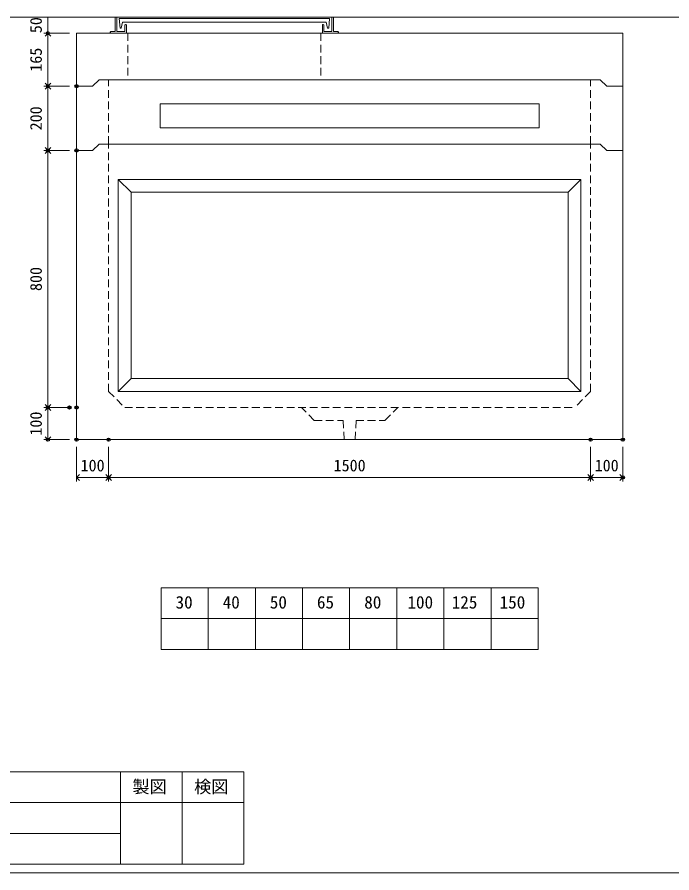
# Model space of a CAD drawing. Units: millimetres, scale not verified. Extents: x -6420 to 6420, y -3037 to 3037.
# Drawn here: x 285 to 2323, y -2663 to 0 of the extents above; entities that cross this region are included whole.
import ezdxf
from ezdxf.enums import TextEntityAlignment as Align

# ---------------------------------------------------------------- set-up
doc = ezdxf.new("R2010")
doc.units = ezdxf.units.MM
doc.header["$LTSCALE"] = 20
doc.header["$PDMODE"] = 32
doc.header["$PDSIZE"] = 10
doc.linetypes.add('DASHED1', pattern=[1.8, 1.2, -0.6])
doc.linetypes.add('USER2', pattern=[50.8, 31.75, -6.35, 6.35, -6.35])
doc.layers.add('0-1_Defpoints', color=7, linetype='Continuous')
for name, color, linetype, lineweight in [('0-2_gaikei', 7, 'Continuous', 18), ('0-3_moji', 7, 'Continuous', 18), ('0-4_hole', 7, 'DASHED1', 5), ('0-5_kakure', 7, 'Continuous', 5), ('0-8_0', 6, 'Continuous', 18), ('0-A_uchigawa', 3, 'Continuous', 18), ('0-B_pen2破線', 4, 'Continuous', 18), ('0-D_pen2実線', 7, 'Continuous', 18), ('1-2_uchigawa2', 6, 'USER2', 18)]:
    doc.layers.add(name, color=color, linetype=linetype, lineweight=lineweight)
doc.styles.add('ＭＳ ゴシック', font='')
doc.styles.get('ＭＳ ゴシック').set_extended_font_data('MS Gothic')

# ---------------------------------------------------------------- blocks, each defined once
blk = doc.blocks.new('_Open90')
at = {"layer": '0-5_kakure'}
blk.add_line((0, 0), (-1, 0), dxfattribs=at)
blk.add_lwpolyline([(-0.5, 0.5), (0, 0), (-0.5, -0.5)], dxfattribs=at)
blk = doc.blocks.new('D79')
at = {"layer": '0-1_Defpoints'}
for p in [(3053.24, 2375.29), (2964.21, 2175.29), (3053.24, 2175.29)]:
    blk.add_point(p, dxfattribs=at)
at = {"layer": '0-5_kakure'}
for p, q in [((3031.24, 2375.29), (2951.21, 2375.29)), ((2964.21, 2357.29), (2964.21, 2193.29)), ((3031.24, 2175.29), (2951.21, 2175.29))]:
    blk.add_line(p, q, dxfattribs=at)
at = {"layer": '0-5_kakure', "xscale": 18, "yscale": 18}
for p, rotation in [((2964.21, 2375.29), 90), ((2964.21, 2175.29), 270)]:
    blk.add_blockref('_Open90', p, dxfattribs=dict(at, rotation=rotation))
at = {"layer": '0-5_kakure', "style": 'ＭＳ ゴシック'}
blk.add_text('200', height=36.66, rotation=90, dxfattribs=at).set_placement((2956.21, 2237.79), align=Align.BOTTOM_LEFT)
blk = doc.blocks.new('D54')
at = {"layer": '0-1_Defpoints'}
for p in [(3053.24, 2175.29), (2964.21, 1375.29), (3053.24, 1375.29)]:
    blk.add_point(p, dxfattribs=at)
at = {"layer": '0-5_kakure'}
for p, q in [((3031.24, 2175.29), (2951.21, 2175.29)), ((2964.21, 2157.29), (2964.21, 1393.29)), ((3031.24, 1375.29), (2951.21, 1375.29))]:
    blk.add_line(p, q, dxfattribs=at)
at = {"layer": '0-5_kakure', "xscale": 18, "yscale": 18}
for p, rotation in [((2964.21, 2175.29), 90), ((2964.21, 1375.29), 270)]:
    blk.add_blockref('_Open90', p, dxfattribs=dict(at, rotation=rotation))
at = {"layer": '0-5_kakure', "style": 'ＭＳ ゴシック'}
blk.add_text('800', height=36.66, rotation=90, dxfattribs=at).set_placement((2956.21, 1737.79), align=Align.BOTTOM_LEFT)
blk = doc.blocks.new('D55')
at = {"layer": '0-1_Defpoints'}
for p in [(3031.24, 1375.29), (2964.21, 1275.29), (3053.24, 1275.29)]:
    blk.add_point(p, dxfattribs=at)
at = {"layer": '0-5_kakure'}
for p, q in [((3009.24, 1375.29), (2951.21, 1375.29)), ((2964.21, 1357.29), (2964.21, 1293.29)), ((3031.24, 1275.29), (2951.21, 1275.29))]:
    blk.add_line(p, q, dxfattribs=at)
at = {"layer": '0-5_kakure', "xscale": 18, "yscale": 18}
for p, rotation in [((2964.21, 1375.29), 90), ((2964.21, 1275.29), 270)]:
    blk.add_blockref('_Open90', p, dxfattribs=dict(at, rotation=rotation))
at = {"layer": '0-5_kakure', "style": 'ＭＳ ゴシック'}
blk.add_text('100', height=36.66, rotation=90, dxfattribs=at).set_placement((2956.21, 1287.79), align=Align.BOTTOM_LEFT)
blk = doc.blocks.new('D56')
at = {"layer": '0-1_Defpoints'}
for p in [(3053.24, 1275.29), (3153.24, 1275.29), (3153.24, 1157.58)]:
    blk.add_point(p, dxfattribs=at)
at = {"layer": '0-5_kakure'}
for p, q in [((3053.24, 1253.29), (3053.24, 1144.58)), ((3153.24, 1253.29), (3153.24, 1144.58)), ((3071.24, 1157.58), (3135.24, 1157.58))]:
    blk.add_line(p, q, dxfattribs=at)
at = {"layer": '0-5_kakure', "xscale": 18, "yscale": 18, "rotation": 180}
blk.add_blockref('_Open90', (3053.24, 1157.58), dxfattribs=at)
at = {"layer": '0-5_kakure', "xscale": 18, "yscale": 18}
blk.add_blockref('_Open90', (3153.24, 1157.58), dxfattribs=at)
at = {"layer": '0-5_kakure', "style": 'ＭＳ ゴシック'}
blk.add_text('100', height=36.66, dxfattribs=at).set_placement((3065.74, 1165.58), align=Align.BOTTOM_LEFT)
blk = doc.blocks.new('D57')
at = {"layer": '0-1_Defpoints'}
for p in [(3153.24, 1275.29), (4653.24, 1275.29), (4653.24, 1157.58)]:
    blk.add_point(p, dxfattribs=at)
at = {"layer": '0-5_kakure'}
for p, q in [((3153.24, 1253.29), (3153.24, 1144.58)), ((4653.24, 1253.29), (4653.24, 1144.58)), ((3171.24, 1157.58), (4635.24, 1157.58))]:
    blk.add_line(p, q, dxfattribs=at)
at = {"layer": '0-5_kakure', "xscale": 18, "yscale": 18, "rotation": 180}
blk.add_blockref('_Open90', (3153.24, 1157.58), dxfattribs=at)
at = {"layer": '0-5_kakure', "xscale": 18, "yscale": 18}
blk.add_blockref('_Open90', (4653.24, 1157.58), dxfattribs=at)
at = {"layer": '0-5_kakure', "style": 'ＭＳ ゴシック'}
blk.add_text('1500', height=36.66, dxfattribs=at).set_placement((3853.24, 1165.58), align=Align.BOTTOM_LEFT)
blk = doc.blocks.new('D58')
at = {"layer": '0-1_Defpoints'}
for p in [(4653.24, 1275.29), (4753.24, 1275.29), (4753.24, 1157.58)]:
    blk.add_point(p, dxfattribs=at)
at = {"layer": '0-5_kakure'}
for p, q in [((4653.24, 1253.29), (4653.24, 1144.58)), ((4753.24, 1253.29), (4753.24, 1144.58)), ((4671.24, 1157.58), (4735.24, 1157.58))]:
    blk.add_line(p, q, dxfattribs=at)
at = {"layer": '0-5_kakure', "xscale": 18, "yscale": 18, "rotation": 180}
blk.add_blockref('_Open90', (4653.24, 1157.58), dxfattribs=at)
at = {"layer": '0-5_kakure', "xscale": 18, "yscale": 18}
blk.add_blockref('_Open90', (4753.24, 1157.58), dxfattribs=at)
at = {"layer": '0-5_kakure', "style": 'ＭＳ ゴシック'}
blk.add_text('100', height=36.66, dxfattribs=at).set_placement((4665.74, 1165.58), align=Align.BOTTOM_LEFT)
blk = doc.blocks.new('_Open90_43')
at = {"layer": '0-5_kakure'}
blk.add_line((0, 0), (-1, 0), dxfattribs=at)
blk.add_lwpolyline([(-0.5, 0.5), (0, 0), (-0.5, -0.5)], dxfattribs=at)
blk = doc.blocks.new('16 5')
at = {"layer": '0-5_kakure'}
for p, q in [((75.03, 82.5), (-5, 82.5)), ((8, 64.5), (8, -64.5)), ((53.03, -82.5), (-5, -82.5))]:
    blk.add_line(p, q, dxfattribs=at)
at = {"layer": '0-5_kakure', "xscale": 18, "yscale": 18}
for p, rotation in [((8, 82.5), 90), ((8, -82.5), 270)]:
    blk.add_blockref('_Open90_43', p, dxfattribs=dict(at, rotation=rotation))
at = {"layer": '0-5_kakure', "style": 'ＭＳ ゴシック'}
blk.add_text('165', height=36.66, rotation=90, dxfattribs=at).set_placement((0, -37.5), align=Align.BOTTOM_LEFT)
blk = doc.blocks.new('5 0')
at = {"layer": '0-5_kakure'}
for p, q in [((2.73, 37.5), (2.73, -12.5)), ((9.9, -12.5), (-10.27, -12.5))]:
    blk.add_line(p, q, dxfattribs=at)
blk.add_point((2.73, -12.5), dxfattribs=at)
at = {"layer": '0-5_kakure', "style": 'ＭＳ ゴシック'}
blk.add_text('50', height=36.66, rotation=90, dxfattribs=at).set_placement((-5.27, -12.5), align=Align.BOTTOM_LEFT)

msp = doc.modelspace()

# ---------------------------------------------------------------- linework, layer by layer
at = {"layer": '0-2_gaikei'}
for p, q in [((733.33, -1775.67), (733.33, -1967.67)), ((733.33, -1775.67), (733.33, -1967.67)), ((733.33, -1775.67), (733.33, -1967.67)), ((733.33, -1775.67), (733.33, -1967.67)), ((733.33, -1775.67), (1906.67, -1775.67)), ((880, -1775.67), (880, -1967.67)), ((1026.67, -1775.67), (1026.67, -1967.67)), ((1026.67, -1775.67), (1026.67, -1967.67)), ((1173.33, -1775.67), (1173.33, -1967.67)), ((1320, -1775.67), (1320, -1967.67)), ((1466.67, -1775.67), (1466.67, -1967.67)), ((1613.33, -1775.67), (1613.33, -1967.67)), ((1760, -1775.67), (1760, -1967.67)), ((1906.67, -1775.67), (1906.67, -1967.67)), ((733.33, -1871.67), (1906.67, -1871.67)), ((733.33, -1967.67), (1906.67, -1967.67)), ((-1713.33, -2348.34), (990.67, -2348.34)), ((606.67, -2348.34), (606.67, -2636.34)), ((606.67, -2348.34), (606.67, -2636.34)), ((798.67, -2348.34), (798.67, -2636.34)), ((990.67, -2348.34), (990.67, -2636.34)), ((-1713.33, -2444.34), (990.67, -2444.34)), ((-1713.33, -2540.34), (606.67, -2540.34)), ((-1713.33, -2636.34), (990.67, -2636.34)), ((-1740, -2663), (6420, -2663))]:
    msp.add_line(p, q, dxfattribs=at)
at = {"layer": '0-3_moji'}
for p, q in [((470, -49.55), (470, -414.55)), ((470, -49.55), (2170, -49.55)), ((470, -49.55), (2170, -49.55)), ((470, -49.55), (2170, -49.55)), ((470, -49.55), (2170, -49.55)), ((470, -49.55), (2170, -49.55)), ((470, -64.55), (470, -49.55)), ((470, -64.55), (470, -49.55)), ((470, -49.55), (2170, -49.55)), ((470, -49.55), (2170, -49.55)), ((470, -49.55), (2170, -49.55)), ((470, -49.55), (2170, -49.55)), ((470, -49.55), (2170, -49.55)), ((495, -49.55), (1365, -49.55)), ((2170, -414.55), (2170, -49.55)), ((540, -194.55), (520, -214.55)), ((540, -194.55), (520, -214.55)), ((540, -194.55), (520, -214.55)), ((540, -194.55), (520, -214.55)), ((540, -194.55), (520, -214.55)), ((540, -194.55), (520, -214.55)), ((540, -194.55), (520, -214.55)), ((540, -194.55), (520, -214.55)), ((540, -194.55), (520, -214.55)), ((540, -194.55), (520, -214.55)), ((540, -194.55), (520, -214.55)), ((540, -194.55), (520, -214.55)), ((540, -194.55), (520, -214.55)), ((540, -194.55), (520, -214.55)), ((540, -194.55), (2100, -194.55)), ((540, -194.55), (2100, -194.55)), ((540, -194.55), (2100, -194.55)), ((540, -194.55), (2100, -194.55)), ((540, -194.55), (2100, -194.55)), ((540, -194.55), (2100, -194.55)), ((540, -194.55), (2100, -194.55)), ((540, -194.55), (2100, -194.55)), ((540, -194.55), (2100, -194.55)), ((540, -194.55), (2100, -194.55)), ((540, -194.55), (2100, -194.55)), ((540, -194.55), (2100, -194.55)), ((540, -194.55), (2100, -194.55)), ((540, -194.55), (2100, -194.55)), ((2100, -194.55), (2120, -214.55)), ((2100, -194.55), (2120, -214.55)), ((2100, -194.55), (2120, -214.55)), ((2100, -194.55), (2120, -214.55)), ((2100, -194.55), (2120, -214.55)), ((2100, -194.55), (2120, -214.55)), ((2100, -194.55), (2120, -214.55)), ((2100, -194.55), (2120, -214.55)), ((2100, -194.55), (2120, -214.55)), ((2100, -194.55), (2120, -214.55)), ((2100, -194.55), (2120, -214.55)), ((2100, -194.55), (2120, -214.55)), ((2100, -194.55), (2120, -214.55)), ((2100, -194.55), (2120, -214.55)), ((470, -214.55), (520, -214.55)), ((470, -214.55), (520, -214.55)), ((470, -214.55), (520, -214.55)), ((470, -214.55), (520, -214.55)), ((470, -214.55), (520, -214.55)), ((470, -214.55), (520, -214.55)), ((470, -214.55), (520, -214.55)), ((470, -214.55), (520, -214.55)), ((470, -214.55), (520, -214.55)), ((470, -214.55), (520, -214.55)), ((470, -214.55), (520, -214.55)), ((470, -214.55), (520, -214.55)), ((470, -214.55), (520, -214.55)), ((470, -214.55), (520, -214.55)), ((2120, -214.55), (2170, -214.55)), ((2120, -214.55), (2170, -214.55)), ((2120, -214.55), (2170, -214.55)), ((2120, -214.55), (2170, -214.55)), ((2120, -214.55), (2170, -214.55)), ((2120, -214.55), (2170, -214.55)), ((2120, -214.55), (2170, -214.55)), ((2120, -214.55), (2170, -214.55)), ((2120, -214.55), (2170, -214.55)), ((2120, -214.55), (2170, -214.55)), ((2120, -214.55), (2170, -214.55)), ((2120, -214.55), (2170, -214.55)), ((2120, -214.55), (2170, -214.55)), ((2120, -214.55), (2170, -214.55)), ((540, -394.55), (520, -414.55)), ((540, -394.55), (520, -414.55)), ((540, -394.55), (520, -414.55)), ((540, -394.55), (520, -414.55)), ((540, -394.55), (520, -414.55)), ((540, -394.55), (520, -414.55)), ((540, -394.55), (520, -414.55)), ((540, -394.55), (520, -414.55)), ((540, -394.55), (520, -414.55)), ((540, -394.55), (520, -414.55)), ((540, -394.55), (520, -414.55)), ((540, -394.55), (520, -414.55)), ((540, -394.55), (520, -414.55)), ((540, -394.55), (520, -414.55)), ((540, -394.55), (520, -414.55)), ((540, -394.55), (520, -414.55)), ((540, -394.55), (520, -414.55)), ((540, -394.55), (520, -414.55)), ((540, -394.55), (2100, -394.55)), ((540, -394.55), (2100, -394.55)), ((540, -394.55), (2100, -394.55)), ((540, -394.55), (2100, -394.55)), ((540, -394.55), (2100, -394.55)), ((540, -394.55), (2100, -394.55)), ((540, -394.55), (2100, -394.55)), ((540, -394.55), (2100, -394.55)), ((540, -394.55), (2100, -394.55)), ((540, -394.55), (2100, -394.55)), ((540, -394.55), (2100, -394.55)), ((540, -394.55), (2100, -394.55)), ((540, -394.55), (2100, -394.55)), ((540, -394.55), (2100, -394.55)), ((540, -394.55), (2100, -394.55)), ((540, -394.55), (2100, -394.55)), ((540, -394.55), (2100, -394.55)), ((540, -394.55), (2100, -394.55)), ((2100, -394.55), (2120, -414.55)), ((2100, -394.55), (2120, -414.55)), ((2100, -394.55), (2120, -414.55)), ((2100, -394.55), (2120, -414.55)), ((2100, -394.55), (2120, -414.55)), ((2100, -394.55), (2120, -414.55)), ((2100, -394.55), (2120, -414.55)), ((2100, -394.55), (2120, -414.55)), ((2100, -394.55), (2120, -414.55)), ((2100, -394.55), (2120, -414.55)), ((2100, -394.55), (2120, -414.55)), ((2100, -394.55), (2120, -414.55)), ((2100, -394.55), (2120, -414.55)), ((2100, -394.55), (2120, -414.55)), ((2100, -394.55), (2120, -414.55)), ((2100, -394.55), (2120, -414.55)), ((2100, -394.55), (2120, -414.55)), ((2100, -394.55), (2120, -414.55)), ((470, -414.55), (520, -414.55)), ((470, -414.55), (520, -414.55)), ((470, -414.55), (520, -414.55)), ((470, -414.55), (520, -414.55)), ((470, -414.55), (520, -414.55)), ((470, -414.55), (470, -1314.55)), ((470, -414.55), (520, -414.55)), ((470, -414.55), (520, -414.55)), ((470, -414.55), (520, -414.55)), ((470, -414.55), (520, -414.55)), ((470, -414.55), (520, -414.55)), ((470, -414.55), (520, -414.55)), ((470, -414.55), (520, -414.55)), ((470, -414.55), (520, -414.55)), ((470, -414.55), (520, -414.55)), ((470, -414.55), (520, -414.55)), ((470, -414.55), (520, -414.55)), ((470, -414.55), (520, -414.55)), ((470, -414.55), (520, -414.55)), ((2120, -414.55), (2170, -414.55)), ((2120, -414.55), (2170, -414.55)), ((2120, -414.55), (2170, -414.55)), ((2120, -414.55), (2170, -414.55)), ((2120, -414.55), (2170, -414.55)), ((2120, -414.55), (2170, -414.55)), ((2120, -414.55), (2170, -414.55)), ((2120, -414.55), (2170, -414.55)), ((2120, -414.55), (2170, -414.55)), ((2120, -414.55), (2170, -414.55)), ((2120, -414.55), (2170, -414.55)), ((2120, -414.55), (2170, -414.55)), ((2120, -414.55), (2170, -414.55)), ((2120, -414.55), (2170, -414.55)), ((2120, -414.55), (2170, -414.55)), ((2120, -414.55), (2170, -414.55)), ((2120, -414.55), (2170, -414.55)), ((2120, -414.55), (2170, -414.55)), ((2170, -1314.55), (2170, -414.55)), ((470, -1314.55), (2170, -1314.55))]:
    msp.add_line(p, q, dxfattribs=at)
at = {"layer": '0-4_hole'}
for p, q in [((630, -49.55), (630, -194.55)), ((1230, -49.55), (1230, -194.55)), ((570, -394.55), (570, -194.55)), ((2070, -394.55), (2070, -194.55)), ((570, -1164.55), (570, -394.55)), ((2070, -1164.55), (2070, -394.55)), ((570, -1164.55), (620, -1214.55)), ((2070, -1164.55), (2020, -1214.55)), ((620, -1214.55), (2020, -1214.55)), ((1210, -1254.55), (1170, -1214.55)), ((1210, -1254.55), (1300, -1254.55)), ((1300, -1254.55), (1302.5, -1314.55)), ((1340, -1254.55), (1337.5, -1314.55))]:
    msp.add_line(p, q, dxfattribs=at)
msp.add_lwpolyline([(1340, -1254.55), (1430, -1254.55), (1470, -1214.55)], dxfattribs=at)
at = {"layer": '0-5_kakure'}
for p, q in [((449, 0.45), (367.97, 0.45)), ((426, -214.55), (367.97, -214.55))]:
    msp.add_line(p, q, dxfattribs=at)
msp.add_point((380.97, -214.55), dxfattribs=at)
at = {"layer": '0-8_0'}
for p, q in [((600, -504.55), (1320, -504.55)), ((600, -504.55), (600, -1164.55)), ((640, -544.55), (600, -504.55)), ((2040, -504.55), (1320, -504.55)), ((2000, -544.55), (2040, -504.55)), ((2040, -504.55), (2040, -1164.55)), ((2040, -504.55), (2040, -1164.55)), ((640, -544.55), (640, -1124.55)), ((640, -544.55), (1320, -544.55)), ((640, -544.55), (1320, -544.55)), ((2000, -544.55), (1320, -544.55)), ((2000, -544.55), (2000, -1124.55)), ((640, -1124.55), (600, -1164.55)), ((640, -1124.55), (1320, -1124.55)), ((600, -1164.55), (1320, -1164.55)), ((1320.69, -1165.24), (2040, -1164.55))]:
    msp.add_line(p, q, dxfattribs=at)
msp.add_lwpolyline([(1320, -1124.55), (2000, -1124.55), (2040, -1164.55)], dxfattribs=at)
at = {"layer": '0-A_uchigawa'}
for p, q in [((592, 0.45), (595, 0.45)), ((595, 0.45), (595, -44.55)), ((1265, 0.45), (1268, 0.45)), ((1265, 0.45), (1265, -44.55)), ((590, -1.55), (590, -44.55)), ((602.81, -4.05), (1257.14, -4.05)), ((602.81, -4.05), (605.3, -34.05)), ((613.33, -15.05), (609.01, -34.05)), ((613.33, -15.05), (1246.67, -15.05)), ((620, -24.55), (620, -44.55)), ((622, -22.55), (623, -22.55)), ((625, -24.55), (625, -49.55)), ((1235, -24.55), (1235, -49.55)), ((1238, -22.55), (1237, -22.55)), ((1240, -24.55), (1240, -44.55)), ((1246.67, -15.05), (1250.99, -34.05)), ((1257.14, -4.05), (1254.89, -34.05)), ((1270, -1.55), (1270, -44.55)), ((575, -46.55), (575, -47.55)), ((577, -44.55), (590, -44.55)), ((630, -49.55), (577, -49.55)), ((595, -44.55), (620, -44.55)), ((605.3, -34.05), (609.01, -34.05)), ((1235, -49.55), (1283, -49.55)), ((1265, -44.55), (1240, -44.55)), ((1254.89, -34.05), (1250.99, -34.05)), ((1283, -44.55), (1270, -44.55)), ((1285, -46.55), (1285, -47.55))]:
    msp.add_line(p, q, dxfattribs=at)
for centre, start, end in [((592, -1.55), 90, 180), ((1268, -1.55), 0, 90), ((622, -24.55), 90, 180), ((623, -24.55), 0, 90), ((1237, -24.55), 90, 180), ((1238, -24.55), 0, 90), ((577, -46.55), 90, 180), ((577, -47.55), 180, 270), ((1283, -46.55), 0, 90), ((1283, -47.55), 270, 0)]:
    msp.add_arc(centre, 2, start, end, dxfattribs=at)
at = {"layer": '0-B_pen2破線'}
msp.add_line((-1740, 0.45), (6420, 0.45), dxfattribs=at)
at = {"layer": '1-2_uchigawa2'}
for p, q in [((730, -269.55), (1320, -269.55)), ((730, -269.55), (730, -344.55)), ((1910, -269.55), (1320, -269.55)), ((1910, -269.55), (1910, -344.55)), ((730, -344.55), (1320, -344.55)), ((1910, -344.55), (1320, -344.55))]:
    msp.add_line(p, q, dxfattribs=at)

# ---------------------------------------------------------------- block references
at = {"layer": '0-5_kakure'}
for name, p in [('5 0', (378.24, -37.05)), ('16 5', (372.97, -132.05)), ('D79', (-2583.24, -2589.84)), ('D54', (-2583.24, -2589.84)), ('D55', (-2583.24, -2589.84)), ('D56', (-2583.24, -2589.84)), ('D57', (-2583.24, -2589.84)), ('D58', (-2583.24, -2589.84))]:
    msp.add_blockref(name, p, dxfattribs=at)
at = {"layer": '0-5_kakure', "xscale": 18, "yscale": 18, "rotation": 270}
msp.add_blockref('_Open90', (380.97, -214.55), dxfattribs=at)

# ---------------------------------------------------------------- texts
at = {"layer": '0-D_pen2実線', "style": 'ＭＳ ゴシック'}
for s, p in [('30', (778.19, -1852.03)), ('40', (924.86, -1852.03)), ('50', (1071.53, -1852.03)), ('65', (1218.19, -1852.03)), ('80', (1365.41, -1852.03)), ('100', (1499.9, -1852.03)), ('125', (1637.75, -1852.03)), ('150', (1786.77, -1852.03)), ('製図', (644.08, -2426)), ('検図', (836.08, -2426))]:
    msp.add_text(s, height=39.1, dxfattribs=at).set_placement(p, align=Align.BOTTOM_LEFT)

doc.saveas('drawing.dxf')
